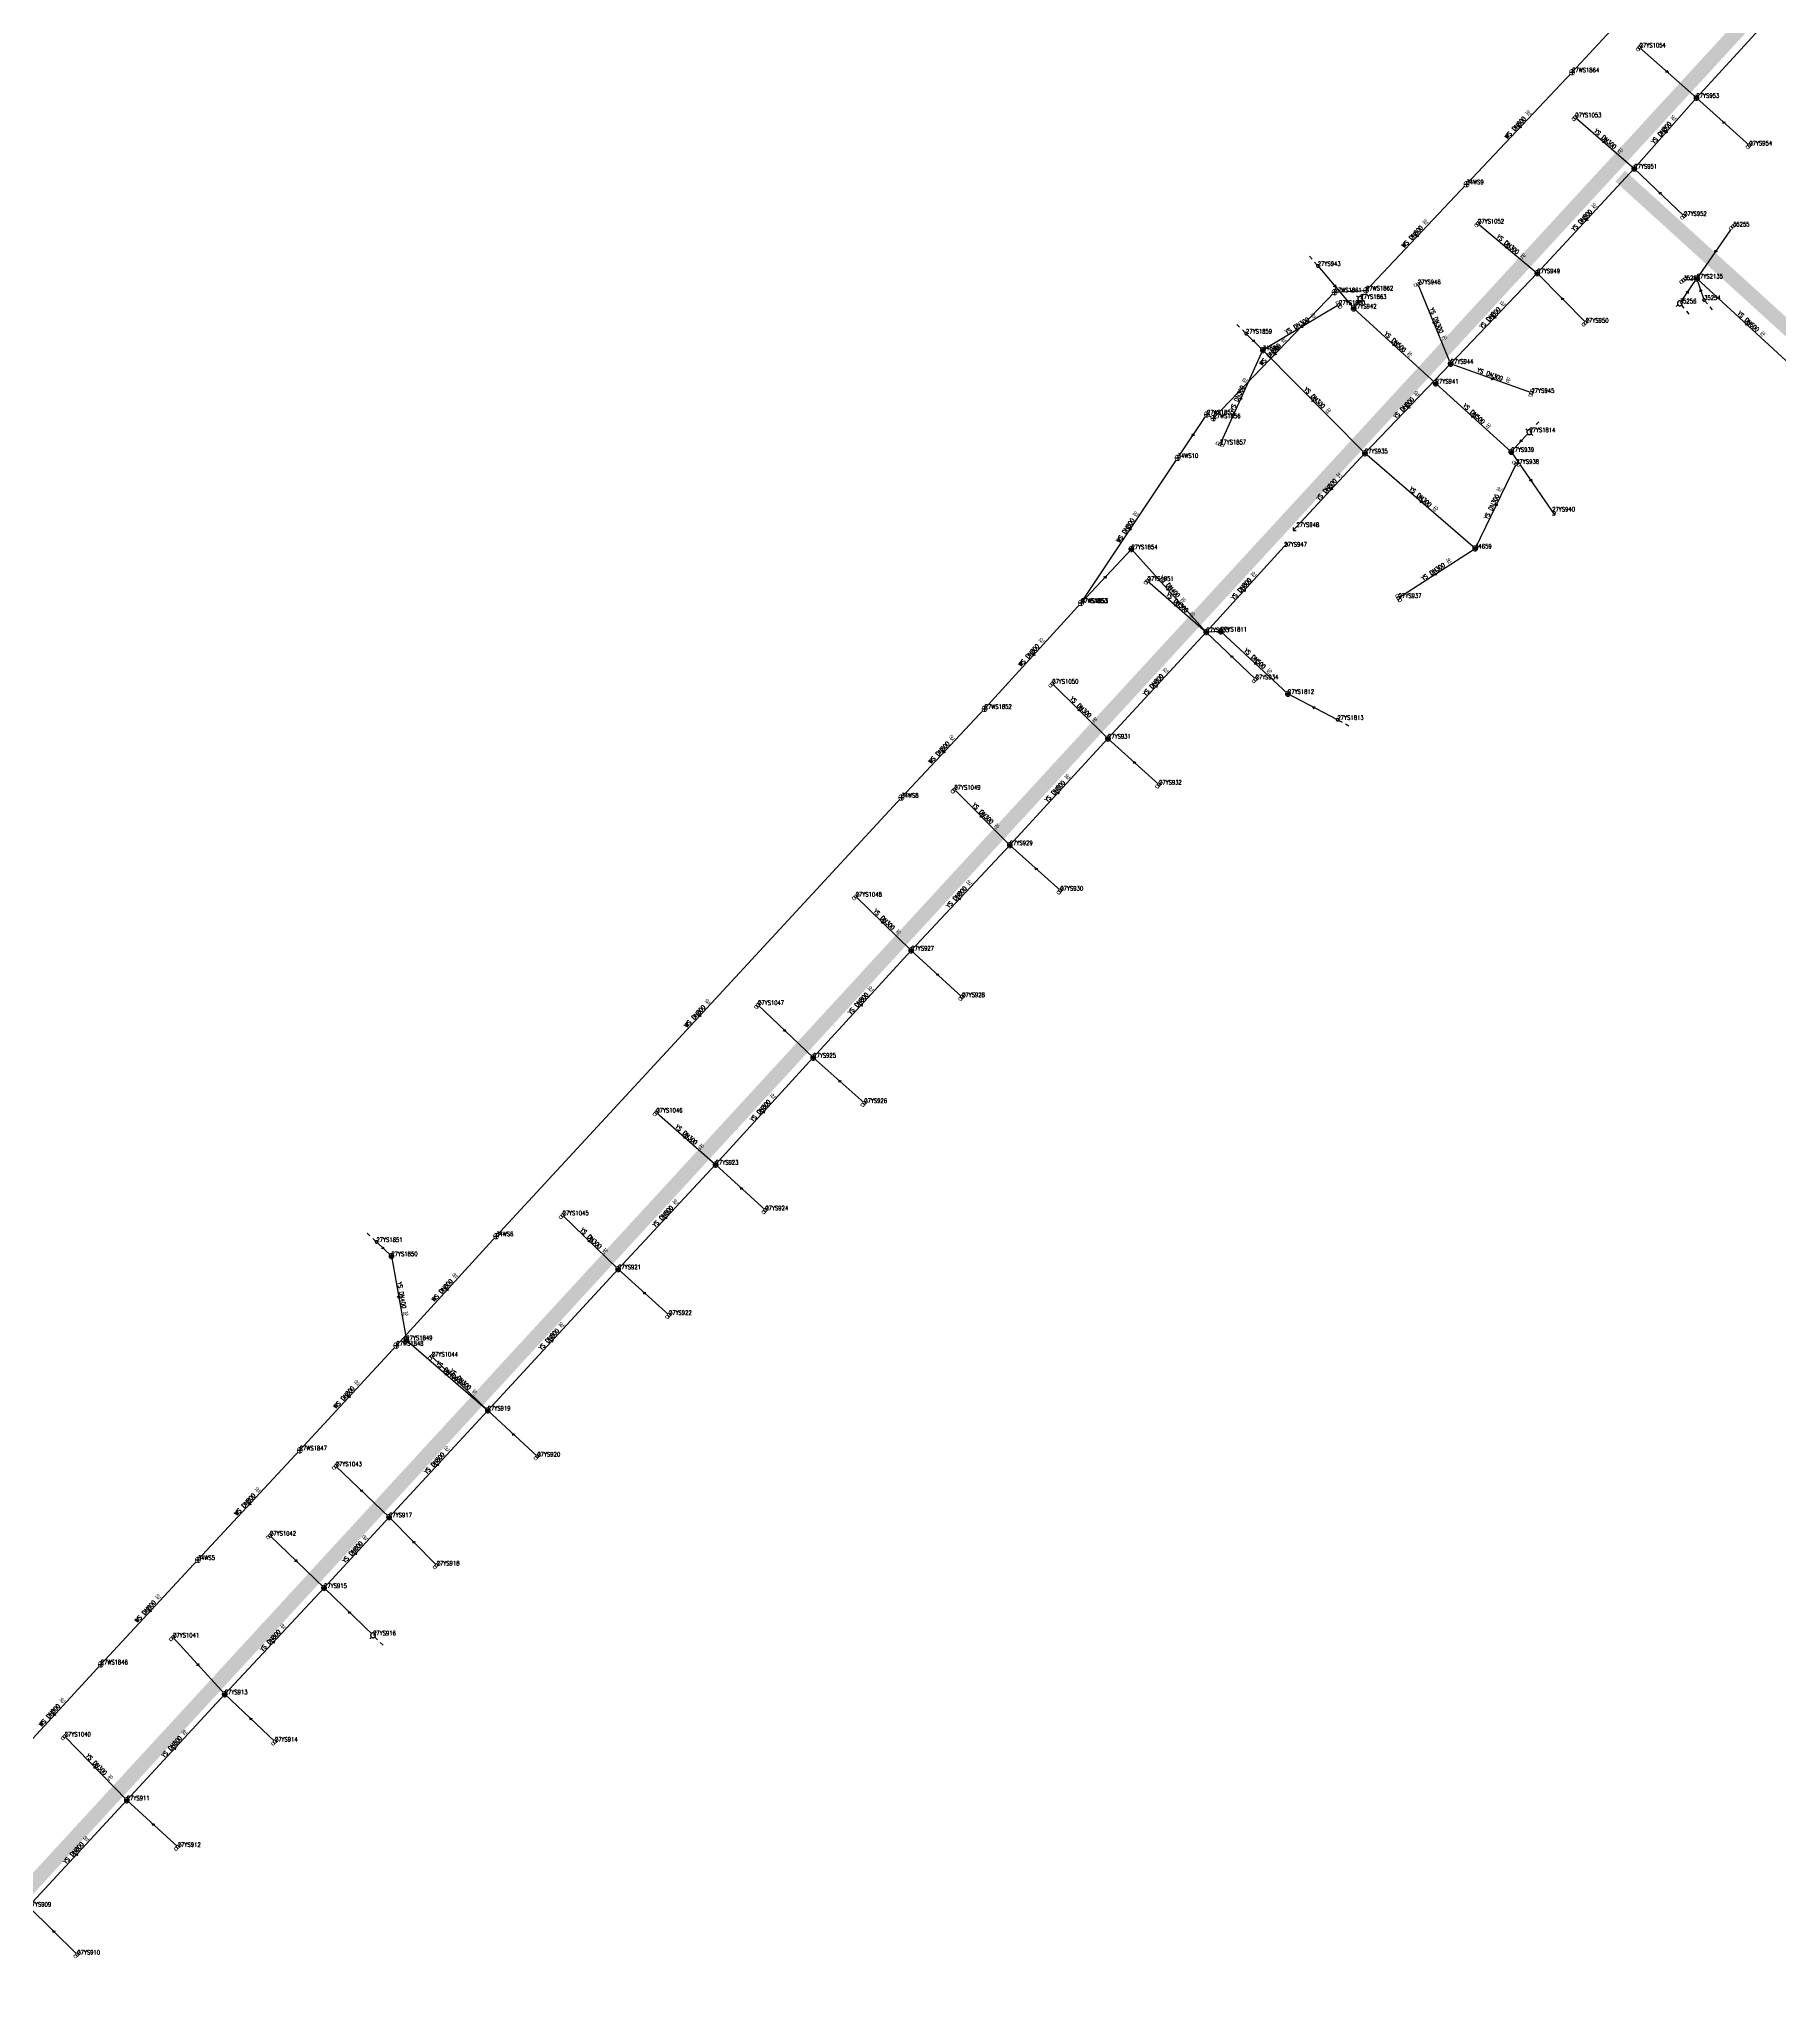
# Model space of a CAD drawing. Extents: x 78813 to 99477, y 2421021 to 2448125.
# Drawn here: x 84456.4 to 84817.1, y 2432407.9 to 2432812.6 of the extents above; entities that cross this region are included whole.
import ezdxf
from ezdxf.enums import TextEntityAlignment as Align

# ---------------------------------------------------------------- set-up
doc = ezdxf.new("R2010")
doc.units = 0
doc.set_wipeout_variables(frame=1)
doc.layers.get('0').update_dxf_attribs({"linetype": 'CONTINUOUS'})
for name, color, linetype in [('DX_WS', 16, 'CONTINUOUS'), ('DX_YS', 42, 'CONTINUOUS'), ('道路', 5, 'CONTINUOUS')]:
    doc.layers.add(name, color=color, linetype=linetype)
for name, color, linetype, true_color in [('WSLINE', 7, 'CONTINUOUS', 0x7f0000), ('YSANNEXE', 7, 'CONTINUOUS', 0xcc9900), ('YSLINE', 7, 'CONTINUOUS', 0xcc9900)]:
    doc.layers.add(name, color=color, linetype=linetype, true_color=true_color)
doc.styles.add('CcNameZT', font='txt.SHX', dxfattribs={"width": 0.8, "bigfont": 'HZTXT.SHX'})
doc.styles.get("Standard").update_dxf_attribs({"font": 'txt.shx', "bigfont": 'hztxt.shx'})

# ---------------------------------------------------------------- blocks, each defined once
blk = doc.blocks.new('PS污水井')
blk.add_lwpolyline([(1, 0), (1, 0.07), (0.99, 0.14), (0.98, 0.21), (0.96, 0.28), (0.94, 0.34), (0.91, 0.41), (0.88, 0.47), (0.85, 0.53), (0.81, 0.59), (0.77, 0.64), (0.72, 0.69), (0.67, 0.74), (0.62, 0.79), (0.56, 0.83), (0.5, 0.87), (0.44, 0.9), (0.37, 0.93), (0.31, 0.95), (0.24, 0.97), (0.17, 0.98), (0.1, 0.99), (0.03, 1), (-0.03, 1), (-0.1, 0.99), (-0.17, 0.98), (-0.24, 0.97), (-0.31, 0.95), (-0.37, 0.93), (-0.44, 0.9), (-0.5, 0.87), (-0.56, 0.83), (-0.62, 0.79), (-0.67, 0.74), (-0.72, 0.69), (-0.77, 0.64), (-0.81, 0.59), (-0.85, 0.53), (-0.88, 0.47), (-0.91, 0.41), (-0.94, 0.34), (-0.96, 0.28), (-0.98, 0.21), (-0.99, 0.14), (-1, 0.07), (-1, 0), (-1, -0.07), (-0.99, -0.14), (-0.98, -0.21), (-0.96, -0.28), (-0.94, -0.34), (-0.91, -0.41), (-0.88, -0.47), (-0.85, -0.53), (-0.81, -0.59), (-0.77, -0.64), (-0.72, -0.69), (-0.67, -0.74), (-0.62, -0.79), (-0.56, -0.83), (-0.5, -0.87), (-0.44, -0.9), (-0.37, -0.93), (-0.31, -0.95), (-0.24, -0.97), (-0.17, -0.98), (-0.1, -0.99), (-0.03, -1), (0.03, -1), (0.1, -0.99), (0.17, -0.98), (0.24, -0.97), (0.31, -0.95), (0.37, -0.93), (0.44, -0.9), (0.5, -0.87), (0.56, -0.83), (0.62, -0.79), (0.67, -0.74), (0.72, -0.69), (0.77, -0.64), (0.81, -0.59), (0.85, -0.53), (0.88, -0.47), (0.91, -0.41), (0.94, -0.34), (0.96, -0.28), (0.98, -0.21), (0.99, -0.14), (1, 0)], close=True)
blk.add_wipeout([(1, 0), (1, 0.07), (0.99, 0.14), (0.98, 0.21), (0.96, 0.28), (0.94, 0.34), (0.91, 0.41), (0.88, 0.47), (0.85, 0.53), (0.81, 0.59), (0.77, 0.64), (0.72, 0.69), (0.67, 0.74), (0.62, 0.79), (0.56, 0.83), (0.5, 0.87), (0.44, 0.9), (0.37, 0.93), (0.31, 0.95), (0.24, 0.97), (0.17, 0.98), (0.1, 0.99), (0.03, 1), (-0.03, 1), (-0.1, 0.99), (-0.17, 0.98), (-0.24, 0.97), (-0.31, 0.95), (-0.37, 0.93), (-0.44, 0.9), (-0.5, 0.87), (-0.56, 0.83), (-0.62, 0.79), (-0.67, 0.74), (-0.72, 0.69), (-0.77, 0.64), (-0.81, 0.59), (-0.85, 0.53), (-0.88, 0.47), (-0.91, 0.41), (-0.94, 0.34), (-0.96, 0.28), (-0.98, 0.21), (-0.99, 0.14), (-1, 0.07), (-1, 0), (-1, -0.07), (-0.99, -0.14), (-0.98, -0.21), (-0.96, -0.28), (-0.94, -0.34), (-0.91, -0.41), (-0.88, -0.47), (-0.85, -0.53), (-0.81, -0.59), (-0.77, -0.64), (-0.72, -0.69), (-0.67, -0.74), (-0.62, -0.79), (-0.56, -0.83), (-0.5, -0.87), (-0.44, -0.9), (-0.37, -0.93), (-0.31, -0.95), (-0.24, -0.97), (-0.17, -0.98), (-0.1, -0.99), (-0.03, -1), (0.03, -1), (0.1, -0.99), (0.17, -0.98), (0.24, -0.97), (0.31, -0.95), (0.37, -0.93), (0.44, -0.9), (0.5, -0.87), (0.56, -0.83), (0.62, -0.79), (0.67, -0.74), (0.72, -0.69), (0.77, -0.64), (0.81, -0.59), (0.85, -0.53), (0.88, -0.47), (0.91, -0.41), (0.94, -0.34), (0.96, -0.28), (0.98, -0.21), (0.99, -0.14)])
for p, q in [((-1, 0), (0, 0)), ((0, 1), (0, 0)), ((0, 0), (0, -1)), ((0, 0), (1, 0))]:
    blk.add_line(p, q)
blk = doc.blocks.new('LX')
for p, q in [((-0.866, 0.5), (0, 0)), ((0, 0), (-0.866, -0.5))]:
    blk.add_line(p, q)
blk = doc.blocks.new('PS雨水井')
blk.add_lwpolyline([(1, 0), (1, 0.07), (0.99, 0.14), (0.98, 0.21), (0.96, 0.28), (0.94, 0.34), (0.91, 0.41), (0.88, 0.47), (0.85, 0.53), (0.81, 0.59), (0.77, 0.64), (0.72, 0.69), (0.67, 0.74), (0.62, 0.79), (0.56, 0.83), (0.5, 0.87), (0.44, 0.9), (0.37, 0.93), (0.31, 0.95), (0.24, 0.97), (0.17, 0.98), (0.1, 0.99), (0.03, 1), (-0.03, 1), (-0.1, 0.99), (-0.17, 0.98), (-0.24, 0.97), (-0.31, 0.95), (-0.37, 0.93), (-0.44, 0.9), (-0.5, 0.87), (-0.56, 0.83), (-0.62, 0.79), (-0.67, 0.74), (-0.72, 0.69), (-0.77, 0.64), (-0.81, 0.59), (-0.85, 0.53), (-0.88, 0.47), (-0.91, 0.41), (-0.94, 0.34), (-0.96, 0.28), (-0.98, 0.21), (-0.99, 0.14), (-1, 0.07), (-1, 0), (-1, -0.07), (-0.99, -0.14), (-0.98, -0.21), (-0.96, -0.28), (-0.94, -0.34), (-0.91, -0.41), (-0.88, -0.47), (-0.85, -0.53), (-0.81, -0.59), (-0.77, -0.64), (-0.72, -0.69), (-0.67, -0.74), (-0.62, -0.79), (-0.56, -0.83), (-0.5, -0.87), (-0.44, -0.9), (-0.37, -0.93), (-0.31, -0.95), (-0.24, -0.97), (-0.17, -0.98), (-0.1, -0.99), (-0.03, -1), (0.03, -1), (0.1, -0.99), (0.17, -0.98), (0.24, -0.97), (0.31, -0.95), (0.37, -0.93), (0.44, -0.9), (0.5, -0.87), (0.56, -0.83), (0.62, -0.79), (0.67, -0.74), (0.72, -0.69), (0.77, -0.64), (0.81, -0.59), (0.85, -0.53), (0.88, -0.47), (0.91, -0.41), (0.94, -0.34), (0.96, -0.28), (0.98, -0.21), (0.99, -0.14), (1, 0)], close=True)
blk.add_wipeout([(1, 0), (1, 0.07), (0.99, 0.14), (0.98, 0.21), (0.96, 0.28), (0.94, 0.34), (0.91, 0.41), (0.88, 0.47), (0.85, 0.53), (0.81, 0.59), (0.77, 0.64), (0.72, 0.69), (0.67, 0.74), (0.62, 0.79), (0.56, 0.83), (0.5, 0.87), (0.44, 0.9), (0.37, 0.93), (0.31, 0.95), (0.24, 0.97), (0.17, 0.98), (0.1, 0.99), (0.03, 1), (-0.03, 1), (-0.1, 0.99), (-0.17, 0.98), (-0.24, 0.97), (-0.31, 0.95), (-0.37, 0.93), (-0.44, 0.9), (-0.5, 0.87), (-0.56, 0.83), (-0.62, 0.79), (-0.67, 0.74), (-0.72, 0.69), (-0.77, 0.64), (-0.81, 0.59), (-0.85, 0.53), (-0.88, 0.47), (-0.91, 0.41), (-0.94, 0.34), (-0.96, 0.28), (-0.98, 0.21), (-0.99, 0.14), (-1, 0.07), (-1, 0), (-1, -0.07), (-0.99, -0.14), (-0.98, -0.21), (-0.96, -0.28), (-0.94, -0.34), (-0.91, -0.41), (-0.88, -0.47), (-0.85, -0.53), (-0.81, -0.59), (-0.77, -0.64), (-0.72, -0.69), (-0.67, -0.74), (-0.62, -0.79), (-0.56, -0.83), (-0.5, -0.87), (-0.44, -0.9), (-0.37, -0.93), (-0.31, -0.95), (-0.24, -0.97), (-0.17, -0.98), (-0.1, -0.99), (-0.03, -1), (0.03, -1), (0.1, -0.99), (0.17, -0.98), (0.24, -0.97), (0.31, -0.95), (0.37, -0.93), (0.44, -0.9), (0.5, -0.87), (0.56, -0.83), (0.62, -0.79), (0.67, -0.74), (0.72, -0.69), (0.77, -0.64), (0.81, -0.59), (0.85, -0.53), (0.88, -0.47), (0.91, -0.41), (0.94, -0.34), (0.96, -0.28), (0.98, -0.21), (0.99, -0.14)])
for p, q in [((-1, 0), (0, 0)), ((-0.88, 0.48), (0, 0.47)), ((0, 1), (0, 0)), ((0, 0.47), (0.88, 0.47)), ((0, 0), (0, -1)), ((0, 0), (1, 0)), ((-0.88, -0.48), (0, -0.48)), ((0, -0.48), (0.88, -0.48))]:
    blk.add_line(p, q)
blk = doc.blocks.new('PS出水口')
for points in [[(0, 0), (1.97, 0)], [(1.15, -0.88), (1.97, 0), (1.11, 0.93)]]:
    blk.add_lwpolyline(points)
blk = doc.blocks.new('PS雨篦')
blk.add_lwpolyline([(-1.5, 0.5), (0, 0.5), (1.5, 0.5), (1.5, -0.5), (0, -0.5), (-1.5, -0.5)], close=True)
blk.add_wipeout([(-1.5, 0.5), (0, 0.5), (1.5, 0.5), (1.5, -0.5), (0, -0.5), (-1.5, -0.5)])
for p, q in [((-0.51, -0.5), (-0.51, 0.5)), ((0.49, -0.5), (0.49, 0.5))]:
    blk.add_line(p, q)
blk = doc.blocks.new('PS非普查')
blk.add_lwpolyline([(3.7, 0), (5.3, 0)])
blk.add_wipeout([(0.5, 0), (0.5, 0.03), (0.5, 0.07), (0.49, 0.1), (0.48, 0.14), (0.47, 0.17), (0.46, 0.2), (0.44, 0.23), (0.42, 0.26), (0.4, 0.29), (0.38, 0.32), (0.36, 0.35), (0.33, 0.37), (0.31, 0.39), (0.28, 0.41), (0.25, 0.43), (0.22, 0.45), (0.19, 0.46), (0.15, 0.48), (0.12, 0.49), (0.09, 0.49), (0.05, 0.5), (0.02, 0.5), (-0.02, 0.5), (-0.05, 0.5), (-0.09, 0.49), (-0.12, 0.49), (-0.15, 0.48), (-0.19, 0.46), (-0.22, 0.45), (-0.25, 0.43), (-0.28, 0.41), (-0.31, 0.39), (-0.33, 0.37), (-0.36, 0.35), (-0.38, 0.32), (-0.4, 0.29), (-0.42, 0.26), (-0.44, 0.23), (-0.46, 0.2), (-0.47, 0.17), (-0.48, 0.14), (-0.49, 0.1), (-0.5, 0.07), (-0.5, 0.03), (-0.5, 0), (-0.5, -0.03), (-0.5, -0.07), (-0.49, -0.1), (-0.48, -0.14), (-0.47, -0.17), (-0.46, -0.2), (-0.44, -0.23), (-0.42, -0.26), (-0.4, -0.29), (-0.38, -0.32), (-0.36, -0.35), (-0.33, -0.37), (-0.31, -0.39), (-0.28, -0.41), (-0.25, -0.43), (-0.22, -0.45), (-0.19, -0.46), (-0.15, -0.48), (-0.12, -0.49), (-0.09, -0.49), (-0.05, -0.5), (-0.02, -0.5), (0.02, -0.5), (0.05, -0.5), (0.09, -0.49), (0.12, -0.49), (0.15, -0.48), (0.19, -0.46), (0.22, -0.45), (0.25, -0.43), (0.28, -0.41), (0.31, -0.39), (0.33, -0.37), (0.36, -0.35), (0.38, -0.32), (0.4, -0.29), (0.42, -0.26), (0.44, -0.23), (0.46, -0.2), (0.47, -0.17), (0.48, -0.14), (0.49, -0.1), (0.5, -0.07)])
blk.add_line((0.5, 0), (2.1, 0))
blk.add_lwpolyline([(0.5, 0), (0.5, 0.03), (0.5, 0.07), (0.49, 0.1), (0.48, 0.14), (0.47, 0.17), (0.46, 0.2), (0.44, 0.23), (0.42, 0.26), (0.4, 0.29), (0.38, 0.32), (0.36, 0.35), (0.33, 0.37), (0.31, 0.39), (0.28, 0.41), (0.25, 0.43), (0.22, 0.45), (0.19, 0.46), (0.15, 0.48), (0.12, 0.49), (0.09, 0.49), (0.05, 0.5), (0.02, 0.5), (-0.02, 0.5), (-0.05, 0.5), (-0.09, 0.49), (-0.12, 0.49), (-0.15, 0.48), (-0.19, 0.46), (-0.22, 0.45), (-0.25, 0.43), (-0.28, 0.41), (-0.31, 0.39), (-0.33, 0.37), (-0.36, 0.35), (-0.38, 0.32), (-0.4, 0.29), (-0.42, 0.26), (-0.44, 0.23), (-0.46, 0.2), (-0.47, 0.17), (-0.48, 0.14), (-0.49, 0.1), (-0.5, 0.07), (-0.5, 0.03), (-0.5, 0), (-0.5, -0.03), (-0.5, -0.07), (-0.49, -0.1), (-0.48, -0.14), (-0.47, -0.17), (-0.46, -0.2), (-0.44, -0.23), (-0.42, -0.26), (-0.4, -0.29), (-0.38, -0.32), (-0.36, -0.35), (-0.33, -0.37), (-0.31, -0.39), (-0.28, -0.41), (-0.25, -0.43), (-0.22, -0.45), (-0.19, -0.46), (-0.15, -0.48), (-0.12, -0.49), (-0.09, -0.49), (-0.05, -0.5), (-0.02, -0.5), (0.02, -0.5), (0.05, -0.5), (0.09, -0.49), (0.12, -0.49), (0.15, -0.48), (0.19, -0.46), (0.22, -0.45), (0.25, -0.43), (0.28, -0.41), (0.31, -0.39), (0.33, -0.37), (0.36, -0.35), (0.38, -0.32), (0.4, -0.29), (0.42, -0.26), (0.44, -0.23), (0.46, -0.2), (0.47, -0.17), (0.48, -0.14), (0.49, -0.1), (0.5, -0.07), (0.5, 0)], close=True)
blk = doc.blocks.new('PS预留口')
blk.add_lwpolyline([(4.2, 0), (5.8, 0)])
blk.add_wipeout([(1, 0), (1, 0.07), (0.99, 0.14), (0.98, 0.21), (0.96, 0.28), (0.94, 0.34), (0.91, 0.41), (0.88, 0.47), (0.85, 0.53), (0.81, 0.59), (0.77, 0.64), (0.72, 0.69), (0.67, 0.74), (0.62, 0.79), (0.56, 0.83), (0.5, 0.87), (0.44, 0.9), (0.37, 0.93), (0.31, 0.95), (0.24, 0.97), (0.17, 0.98), (0.1, 0.99), (0.03, 1), (-0.03, 1), (-0.1, 0.99), (-0.17, 0.98), (-0.24, 0.97), (-0.31, 0.95), (-0.37, 0.93), (-0.44, 0.9), (-0.5, 0.87), (-0.56, 0.83), (-0.62, 0.79), (-0.67, 0.74), (-0.72, 0.69), (-0.77, 0.64), (-0.81, 0.59), (-0.85, 0.53), (-0.88, 0.47), (-0.91, 0.41), (-0.94, 0.34), (-0.96, 0.28), (-0.98, 0.21), (-0.99, 0.14), (-1, 0.07), (-1, 0), (-1, -0.07), (-0.99, -0.14), (-0.98, -0.21), (-0.96, -0.28), (-0.94, -0.34), (-0.91, -0.41), (-0.88, -0.47), (-0.85, -0.53), (-0.81, -0.59), (-0.77, -0.64), (-0.72, -0.69), (-0.67, -0.74), (-0.62, -0.79), (-0.56, -0.83), (-0.5, -0.87), (-0.44, -0.9), (-0.37, -0.93), (-0.31, -0.95), (-0.24, -0.97), (-0.17, -0.98), (-0.1, -0.99), (-0.03, -1), (0.03, -1), (0.1, -0.99), (0.17, -0.98), (0.24, -0.97), (0.31, -0.95), (0.37, -0.93), (0.44, -0.9), (0.5, -0.87), (0.56, -0.83), (0.62, -0.79), (0.67, -0.74), (0.72, -0.69), (0.77, -0.64), (0.81, -0.59), (0.85, -0.53), (0.88, -0.47), (0.91, -0.41), (0.94, -0.34), (0.96, -0.28), (0.98, -0.21), (0.99, -0.14)])
blk.add_line((1, 0), (2.6, 0))
blk.add_lwpolyline([(1, 0), (1, 0.07), (0.99, 0.14), (0.98, 0.21), (0.96, 0.28), (0.94, 0.34), (0.91, 0.41), (0.88, 0.47), (0.85, 0.53), (0.81, 0.59), (0.77, 0.64), (0.72, 0.69), (0.67, 0.74), (0.62, 0.79), (0.56, 0.83), (0.5, 0.87), (0.44, 0.9), (0.37, 0.93), (0.31, 0.95), (0.24, 0.97), (0.17, 0.98), (0.1, 0.99), (0.03, 1), (-0.03, 1), (-0.1, 0.99), (-0.17, 0.98), (-0.24, 0.97), (-0.31, 0.95), (-0.37, 0.93), (-0.44, 0.9), (-0.5, 0.87), (-0.56, 0.83), (-0.62, 0.79), (-0.67, 0.74), (-0.72, 0.69), (-0.77, 0.64), (-0.81, 0.59), (-0.85, 0.53), (-0.88, 0.47), (-0.91, 0.41), (-0.94, 0.34), (-0.96, 0.28), (-0.98, 0.21), (-0.99, 0.14), (-1, 0.07), (-1, 0), (-1, -0.07), (-0.99, -0.14), (-0.98, -0.21), (-0.96, -0.28), (-0.94, -0.34), (-0.91, -0.41), (-0.88, -0.47), (-0.85, -0.53), (-0.81, -0.59), (-0.77, -0.64), (-0.72, -0.69), (-0.67, -0.74), (-0.62, -0.79), (-0.56, -0.83), (-0.5, -0.87), (-0.44, -0.9), (-0.37, -0.93), (-0.31, -0.95), (-0.24, -0.97), (-0.17, -0.98), (-0.1, -0.99), (-0.03, -1), (0.03, -1), (0.1, -0.99), (0.17, -0.98), (0.24, -0.97), (0.31, -0.95), (0.37, -0.93), (0.44, -0.9), (0.5, -0.87), (0.56, -0.83), (0.62, -0.79), (0.67, -0.74), (0.72, -0.69), (0.77, -0.64), (0.81, -0.59), (0.85, -0.53), (0.88, -0.47), (0.91, -0.41), (0.94, -0.34), (0.96, -0.28), (0.98, -0.21), (0.99, -0.14), (1, 0)], close=True)
for points in [[(0, 1), (0, 2)], [(0, -2), (0, -1)]]:
    blk.add_lwpolyline(points)
blk = doc.blocks.new('测量点')
h = blk.add_hatch(color=256)
edge = h.paths.add_edge_path()
edge.add_arc((0, 0), 0.5, 0, 360)
blk.add_circle((0, 0), 0.5)

msp = doc.modelspace()

# ---------------------------------------------------------------- linework, layer by layer
at = {"layer": 'WSLINE'}
for p, q in [((84774.05, 2432805.76), (84794.12, 2432827.42)), ((84752.17, 2432782.56), (84774.05, 2432805.76)), ((84731.35, 2432760.58), (84752.17, 2432782.56)), ((84699.73, 2432734.1), (84724.84, 2432760.2)), ((84724.84, 2432760.2), (84731.35, 2432760.58)), ((84692.32, 2432725.88), (84698.37, 2432734.88)), ((84698.37, 2432734.88), (84699.73, 2432734.1)), ((84672.29, 2432695.82), (84692.32, 2432725.88)), ((84652.32, 2432673.9), (84672.29, 2432695.82)), ((84635.06, 2432655.51), (84652.32, 2432673.9)), ((84551.1, 2432564.66), (84635.06, 2432655.51)), ((84530.41, 2432541.98), (84551.1, 2432564.66)), ((84510.4, 2432520.29), (84530.41, 2432541.98)), ((84489.28, 2432497.58), (84510.4, 2432520.29)), ((84469.16, 2432475.95), (84489.28, 2432497.58)), ((84449.61, 2432454.66), (84469.16, 2432475.95))]:
    msp.add_line(p, q, dxfattribs=at)
at = {"layer": 'YSLINE'}
for p, q in [((84826.82, 2432829.92), (84799.82, 2432800.48)), ((84788.05, 2432810.9), (84799.82, 2432800.48)), ((84799.82, 2432800.48), (84786.94, 2432785.81)), ((84810.79, 2432790.61), (84799.82, 2432800.48)), ((84774.72, 2432796.44), (84786.94, 2432785.81)), ((84786.94, 2432785.81), (84766.84, 2432764.14)), ((84797.22, 2432776.01), (84786.94, 2432785.81)), ((84754.54, 2432774.44), (84766.84, 2432764.14)), ((84807.38, 2432773.83), (84799.88, 2432763.04)), ((84766.84, 2432764.14), (84748.88, 2432745.39)), ((84776.87, 2432753.89), (84766.84, 2432764.14)), ((84742.1, 2432761.87), (84748.88, 2432745.39)), ((84796.37, 2432757.89), (84799.88, 2432763.04)), ((84797.14, 2432762.7), (84799.88, 2432763.04)), ((84821.05, 2432743.57), (84799.88, 2432763.04)), ((84801.4, 2432758.6), (84799.88, 2432763.04)), ((84725.74, 2432757.59), (84709.96, 2432748.2)), ((84728.79, 2432756.84), (84745.78, 2432741.29)), ((84706.47, 2432751.63), (84709.96, 2432748.2)), ((84709.96, 2432748.2), (84731.11, 2432726.82)), ((84748.88, 2432745.39), (84731.11, 2432726.82)), ((84765.64, 2432739.35), (84748.88, 2432745.39)), ((84745.78, 2432741.29), (84761.44, 2432727.12)), ((84765.18, 2432731.21), (84761.44, 2432727.12)), ((84716.93, 2432711.56), (84731.11, 2432726.82)), ((84753.97, 2432707.12), (84731.11, 2432726.82)), ((84761.44, 2432727.12), (84769.93, 2432714.79)), ((84762.46, 2432724.65), (84753.97, 2432707.12)), ((84698.25, 2432689.78), (84682.72, 2432706.97)), ((84714.4, 2432707.5), (84698.25, 2432689.78)), ((84738.11, 2432696.85), (84753.97, 2432707.12)), ((84686.08, 2432700.41), (84698.25, 2432689.78)), ((84698.25, 2432689.78), (84677.87, 2432667.72)), ((84701.26, 2432689.93), (84698.25, 2432689.78)), ((84708.46, 2432680.01), (84698.25, 2432689.78)), ((84715.16, 2432677), (84701.26, 2432689.93)), ((84666.32, 2432679.11), (84677.87, 2432667.72)), ((84725.44, 2432671.62), (84715.16, 2432677)), ((84677.87, 2432667.72), (84657.54, 2432645.66)), ((84688.44, 2432658.21), (84677.87, 2432667.72)), ((84646.06, 2432657.15), (84657.54, 2432645.66)), ((84657.54, 2432645.66), (84637.1, 2432623.85)), ((84668.01, 2432636.24), (84657.54, 2432645.66)), ((84625.6, 2432635), (84637.1, 2432623.85)), ((84637.1, 2432623.85), (84616.8, 2432601.63)), ((84647.63, 2432614.19), (84637.1, 2432623.85)), ((84605.35, 2432612.54), (84616.8, 2432601.63)), ((84616.8, 2432601.63), (84596.57, 2432579.46)), ((84627.37, 2432592.25), (84616.8, 2432601.63)), ((84584.29, 2432590.27), (84596.57, 2432579.46)), ((84596.57, 2432579.46), (84576.36, 2432557.79)), ((84606.88, 2432570.01), (84596.57, 2432579.46)), ((84564.85, 2432568.98), (84576.36, 2432557.79)), ((84526.29, 2432563.46), (84529.39, 2432560.52)), ((84576.36, 2432557.79), (84549.35, 2432528.55)), ((84586.89, 2432548.34), (84576.36, 2432557.79)), ((84537.75, 2432539.73), (84549.35, 2432528.55)), ((84549.35, 2432528.55), (84528.9, 2432506.43)), ((84559.63, 2432519), (84549.35, 2432528.55)), ((84517.84, 2432517), (84528.9, 2432506.43)), ((84528.9, 2432506.43), (84515.42, 2432491.77)), ((84538.77, 2432496.44), (84528.9, 2432506.43)), ((84504.22, 2432502.63), (84515.42, 2432491.77)), ((84515.42, 2432491.77), (84494.84, 2432469.74)), ((84525.58, 2432481.96), (84515.42, 2432491.77)), ((84484.14, 2432481.54), (84494.84, 2432469.74)), ((84494.84, 2432469.74), (84474.55, 2432447.78)), ((84505.24, 2432459.94), (84494.84, 2432469.74)), ((84461.68, 2432461.02), (84474.55, 2432447.78)), ((84474.55, 2432447.78), (84454.15, 2432425.77)), ((84485.13, 2432438.14), (84474.55, 2432447.78)), ((84464.29, 2432415.83), (84454.15, 2432425.77))]:
    msp.add_line(p, q, dxfattribs=at)

# ---------------------------------------------------------------- block references
at = {"layer": 'DX_WS', "yscale": 0.5, "zscale": 0.5}
for p, xscale, rotation in [((84763.11, 2432794.16), 0.4999999999886102, 226.4095783339327), ((84741.76, 2432771.57), 0.4999999999886102, 226.4095783339327), ((84728.1, 2432760.39), 0.4999999999873501, 183.4377436868502), ((84712.29, 2432747.15), 0.4999999998599974, 225.8366205250874), ((84695.35, 2432730.38), 0.4999999998564615, 236.1498608416912), ((84682.31, 2432710.85), 0.4999999998564615, 236.1498608416912), ((84662.3, 2432684.86), 0.5000000001507553, 227.5554939405783), ((84643.69, 2432664.71), 0.5000000001502876, 226.9825361458378), ((84593.08, 2432610.08), 0.5000000001502876, 226.9825361458378), ((84540.76, 2432553.32), 0.5000000001507553, 227.5554939405783), ((84520.4, 2432531.14), 0.5000000001507553, 227.5554939405783), ((84499.84, 2432508.94), 0.5000000001502876, 226.9825361458378), ((84479.22, 2432486.77), 0.5000000001502876, 226.9825361458378), ((84459.39, 2432465.3), 0.5000000001507553, 227.5554939405783)]:
    msp.add_blockref('LX', p, dxfattribs=dict(at, xscale=xscale, rotation=rotation))
at = {"layer": 'DX_YS', "xscale": 0.5, "yscale": 0.5, "zscale": 0.5}
for p in [(84807.38, 2432773.83, 4.41), (84796.37, 2432757.89, 4.23), (84801.4, 2432758.6, 3.63), (84709.96, 2432748.2, 2.22), (84753.97, 2432707.12, 1.61)]:
    msp.add_blockref('测量点', p, dxfattribs=at)
at = {"layer": 'DX_YS', "yscale": 0.5, "zscale": 0.5}
for p, xscale, rotation in [((84769.93, 2432714.79, 2.58), 0.4999999998842479, 304.5520880764989), ((84716.93, 2432711.56, 1.8), 0.5000000000652687, 227.077758907052), ((84714.4, 2432707.5, 1.47), 0.4999999999279274, 47.64576582932066)]:
    msp.add_blockref('PS出水口', p, dxfattribs=dict(at, xscale=xscale, rotation=rotation))
at = {"layer": 'YSANNEXE'}
for p, xscale, yscale, zscale, rotation in [((84793.93, 2432805.69), 0.4999999998866608, 0.5, 0.5, 318.5645341074481), ((84805.3, 2432795.54), 0.4999999998782457, 0.5, 0.5, 138.082828643291), ((84780.83, 2432791.12), 0.5000000001204519, 0.5, 0.5, 319.1374918729616), ((84793.38, 2432793.14), 0.50000000014632, 0.5, 0.5, 228.6101602728715), ((84792.08, 2432780.91), 0.500000000144994, 0.5, 0.5, 136.3639552231507), ((84776.89, 2432774.97), 0.5000000000041096, 0.5, 0.5, 226.8912868717683), ((84760.69, 2432769.29), 0.5000000000007491, 0.5000000000007491, 0.5000000000007491, 320.2834074789125), ((84803.63, 2432768.44), 0.4999999998141109, 0.5, 0.5, 235.4856537845404), ((84771.85, 2432759.01), 0.5000000001510304, 0.5, 0.5, 134.6450818393257), ((84757.86, 2432754.77), 0.4999999998439218, 0.5, 0.5, 226.318329060497), ((84717.85, 2432752.89), 0.4999999999064488, 0.5, 0.5, 210.8484685914648), ((84745.49, 2432753.63), 0.5000000001367682, 0.5, 0.5, 292.2084755111404), ((84810.46, 2432753.3), 0.5000000000075154, 0.5, 0.5, 317.5098677588699), ((84737.29, 2432749.07), 0.4999999999256761, 0.5, 0.5, 317.4186185119841), ((84757.26, 2432742.37), 0.4999999999447087, 0.5, 0.5, 160.4281826551502), ((84705.52, 2432738.44), 0.499999999802882, 0.5, 0.5, 65.3171886343931), ((84720.53, 2432737.51), 0.5000000000218291, 0.5, 0.5, 314.5538295241302), ((84740, 2432736.1), 0.4999999998439218, 0.5, 0.5, 226.318329060497), ((84753.61, 2432734.21), 0.4999999999871826, 0.5, 0.5, 317.9915762995381), ((84724.02, 2432719.19), 0.5000000001502876, 0.5, 0.5, 226.9825361458378), ((84765.68, 2432720.96), 0.5000000000784204, 0.5, 0.5, 304.8135470032408), ((84742.54, 2432716.97), 0.5000000000826827, 0.5, 0.5, 139.2287442066078), ((84758.22, 2432715.88), 0.4999999999540764, 0.5, 0.5, 244.0800207230291), ((84677.51, 2432701.39), 0.5000000001111592, 0.5, 0.5, 46.8912838134199), ((84690.49, 2432698.37), 0.5000000000096713, 0.5, 0.5, 312.3532476039834), ((84706.33, 2432698.64), 0.5000000000425495, 0.5, 0.5, 47.4642416014995), ((84746.04, 2432701.98), 0.4999999999213408, 0.5, 0.5, 32.65859430944379), ((84692.17, 2432695.1), 0.5000000001204519, 0.5, 0.5, 319.1374918729616), ((84703.35, 2432684.9), 0.500000000144994, 0.5, 0.5, 136.3639552231507), ((84708.21, 2432683.46), 0.5000000000109518, 0.5, 0.5, 136.9369130337061), ((84688.06, 2432678.75), 0.5000000000425495, 0.5, 0.5, 47.4642416014995), ((84720.3, 2432674.31), 0.5000000000707191, 0.5, 0.5, 152.4067734889953), ((84672.1, 2432673.42), 0.4999999999730048, 0.5, 0.5, 315.1267873251608), ((84683.15, 2432662.97), 0.4999999998782457, 0.5, 0.5, 138.082828643291), ((84667.7, 2432656.69), 0.5000000000425495, 0.5, 0.5, 47.4642416014995), ((84651.8, 2432651.4), 0.4999999999730048, 0.5, 0.5, 315.1267873251608), ((84662.77, 2432640.95), 0.4999999998782457, 0.5, 0.5, 138.082828643291), ((84647.32, 2432634.76), 0.5000000001111592, 0.5, 0.5, 46.8912838134199), ((84631.35, 2432629.43), 0.4999999999800757, 0.5, 0.5, 315.6997451186957), ((84642.37, 2432619.02), 0.500000000145689, 0.5, 0.5, 137.509870812667), ((84626.95, 2432612.74), 0.5000000000425495, 0.5, 0.5, 47.4642416014995), ((84611.08, 2432607.08), 0.5000000001472552, 0.5, 0.5, 316.2727028938216), ((84622.09, 2432596.94), 0.5000000000124648, 0.5, 0.5, 138.6557864201895), ((84606.69, 2432590.54), 0.5000000000425495, 0.5, 0.5, 47.4642416014995), ((84590.43, 2432584.87), 0.4999999998866608, 0.5, 0.5, 318.5645341074481), ((84601.72, 2432574.73), 0.500000000145689, 0.5, 0.5, 137.509870812667), ((84586.46, 2432568.63), 0.5000000001111592, 0.5, 0.5, 46.8912838134199), ((84570.6, 2432563.39), 0.4999999999800757, 0.5, 0.5, 315.6997451186957), ((84581.62, 2432553.07), 0.4999999998782457, 0.5, 0.5, 138.082828643291), ((84530.94, 2432551.83), 0.5000000001688113, 0.5, 0.5, 280.1763618147628), ((84562.85, 2432543.17), 0.5000000000425495, 0.5, 0.5, 47.4642416014995), ((84540.92, 2432535.84), 0.5000000001204519, 0.5, 0.5, 319.1374918729616), ((84543.55, 2432534.14), 0.5000000001472552, 0.5, 0.5, 316.2727028938216), ((84554.49, 2432523.77), 0.5000000000109518, 0.5, 0.5, 136.9369130337061), ((84539.12, 2432517.49), 0.5000000000425495, 0.5, 0.5, 47.4642416014995), ((84523.37, 2432511.72), 0.5000000001472552, 0.5, 0.5, 316.2727028938216), ((84533.83, 2432501.44), 0.5000000001510304, 0.5, 0.5, 134.6450818393257), ((84509.82, 2432497.2), 0.4999999999800757, 0.5, 0.5, 315.6997451186957), ((84522.16, 2432499.1), 0.5000000000425495, 0.5, 0.5, 47.4642416014995), ((84520.5, 2432486.87), 0.5000000001550294, 0.5, 0.5, 135.7909974270936), ((84505.13, 2432480.76), 0.5000000001111592, 0.5, 0.5, 46.8912838134199), ((84489.49, 2432475.64), 0.4999999999082261, 0.5, 0.5, 312.2619983557805), ((84500.04, 2432464.84), 0.5000000000109518, 0.5, 0.5, 136.9369130337061), ((84484.69, 2432458.76), 0.5000000000425495, 0.5, 0.5, 47.4642416014995), ((84468.11, 2432454.4), 0.4999999998410176, 0.5, 0.5, 313.9808717491615), ((84479.84, 2432442.96), 0.500000000145689, 0.5, 0.5, 137.509870812667), ((84464.35, 2432436.77), 0.5000000001111592, 0.5, 0.5, 46.8912838134199), ((84459.22, 2432420.8), 0.5000000001550294, 0.5, 0.5, 135.7909974270936)]:
    msp.add_blockref('LX', p, dxfattribs=dict(at, xscale=xscale, yscale=yscale, zscale=zscale, rotation=rotation))

# ---------------------------------------------------------------- texts
at = {"layer": 'DX_WS', "style": 'CcNameZT', "width": 0.8}
for rotation, p in [(46.6669, (84762.93, 2432794.33, 3.32)), (46.5557, (84741.58, 2432771.75, 2.8)), (46.1075, (84712.11, 2432747.33, 3.17)), (56.3157, (84682.1, 2432710.99, 3.18)), (47.6561, (84662.12, 2432685.03, 2.96)), (46.833, (84643.51, 2432664.88, 2.98)), (47.2561, (84592.9, 2432610.25, 3.31)), (47.6204, (84540.57, 2432553.49, 2.92)), (47.3031, (84520.22, 2432531.31, 2.9)), (47.0764, (84499.66, 2432509.11, 2.8)), (47.0889, (84479.04, 2432486.94, 2.71)), (47.4384, (84459.2, 2432465.47, 2.52))]:
    msp.add_text(' WS DN800 砼', height=0.9, rotation=rotation, dxfattribs=at).set_placement(p, align=Align.CENTER)
at = {"layer": 'DX_YS', "style": 'CcNameZT', "width": 0.8}
for s, rotation, p in [(' YS DN800 砼', 48.7249, (84793.19, 2432793.31, 2)), (' YS DN300 砼', 318.9855, (84781, 2432791.31, 4.21)), (' YS DN800 砼', 47.1495, (84776.71, 2432775.14, 2.27)), (' YS DN300 砼', 320.0577, (84760.85, 2432769.48, 4.37)), (' YS DN300 砼', 30.7391, (84717.72, 2432753.11, 4.63)), (' YS DN300 砼', 292.3801, (84745.72, 2432753.72, 4.32)), (' YS DN800 砼', 46.2268, (84757.68, 2432754.94, 2.31)), (' YS DN600 砼', 317.388, (84810.63, 2432753.49, 2.78)), (' YS DN500 砼', 317.532, (84737.46, 2432749.25, 3.28)), (' YS DN300 砼', 340.1671, (84757.35, 2432742.61, 4.69)), (' YS DN300 砼', 65.5777, (84705.3, 2432738.54, 4.55)), (' YS DN300 砼', 314.6996, (84720.71, 2432737.68, 2.22)), (' YS DN800 砼', 46.2735, (84739.82, 2432736.28, 2.14)), (' YS DN500 砼', 317.8468, (84753.78, 2432734.39, 3.1)), (' YS DN800 砼', 47.0778, (84723.84, 2432719.36, 1.79)), (' YS DN300 砼', 319.2494, (84742.71, 2432717.16, 1.61)), (' YS DN300 砼', 64.1626, (84757.99, 2432715.99, 4.03)), (' YS DN300 砼', 32.9214, (84745.91, 2432702.19, 4.07)), (' YS DN400 砼', 312.0986, (84690.67, 2432698.54, 3.36)), (' YS DN800 砼', 47.6458, (84706.14, 2432698.81, 1.89)), (' YS DN300 砼', 318.8621, (84692.33, 2432695.28, 4.38)), (' YS DN800 砼', 47.2616, (84687.88, 2432678.92, 1.91)), (' YS DN300 砼', 315.3972, (84672.27, 2432673.6, 4.71)), (' YS DN800 砼', 47.334, (84667.52, 2432656.86, 1.97)), (' YS DN300 砼', 314.9651, (84651.98, 2432651.58, 4.71)), (' YS DN800 砼', 46.8657, (84647.14, 2432634.93, 2.11)), (' YS DN300 砼', 315.8877, (84631.53, 2432629.61, 4.59)), (' YS DN800 砼', 47.5972, (84626.77, 2432612.91, 1.95)), (' YS DN800 砼', 47.6102, (84606.5, 2432590.71, 2.04)), (' YS DN300 砼', 318.6514, (84590.59, 2432585.05, 4.52)), (' YS DN800 砼', 46.9845, (84586.28, 2432568.8, 2.12)), (' YS DN300 砼', 315.8305, (84570.78, 2432563.57, 4.23)), (' YS DN400 砼', 280.0777, (84531.18, 2432551.87, 4.37)), (' YS DN800 砼', 47.2803, (84562.67, 2432543.34, 2.06)), (' YS DN300 砼', 316.0509, (84543.72, 2432534.32, 4.15)), (' YS DN800 砼', 47.2344, (84538.94, 2432517.66, 2.06)), (' YS DN800 砼', 47.4102, (84521.98, 2432499.27, 2.1)), (' YS DN800 砼', 46.9487, (84504.95, 2432480.93, 2.15)), (' YS DN800 砼', 47.2686, (84484.51, 2432458.93, 2.14)), (' YS DN300 砼', 314.1905, (84468.29, 2432454.57, 6.36)), (' YS DN800 砼', 47.1634, (84464.16, 2432436.94, 2.24))]:
    msp.add_text(s, height=0.9, rotation=rotation, dxfattribs=at).set_placement(p, align=Align.CENTER)
at = {"layer": 'DX_YS', "width": 0.8}
for s, p in [('27YS940', (84769.93, 2432714.79, 2.58)), ('27YS948', (84716.93, 2432711.56, 1.8)), ('27YS947', (84714.4, 2432707.5, 1.47)), ('27YS909', (84454.15, 2432425.77, 2.24))]:
    msp.add_text(s, height=0.9, dxfattribs=at).set_placement(p)

# ---------------------------------------------------------------- next in the draw order: block references
at = {"layer": 'DX_WS', "xscale": 0.5, "yscale": 0.5, "zscale": 0.5}
for p in [(84774.05, 2432805.76, 3.32), (84752.17, 2432782.56, 2.8), (84724.84, 2432760.2, 3.17), (84731.35, 2432760.58, 3.16), (84698.37, 2432734.88, 3.13), (84692.32, 2432725.88, 3.18), (84672.29, 2432695.82, 2.96), (84652.32, 2432673.9, 2.98), (84635.06, 2432655.51, 3.31), (84551.1, 2432564.66, 2.92), (84530.41, 2432541.98, 2.9), (84510.4, 2432520.29, 2.8), (84489.28, 2432497.58, 2.71), (84469.16, 2432475.95, 2.52)]:
    msp.add_blockref('PS污水井', p, dxfattribs=at)
at = {"layer": 'DX_YS', "yscale": 0.5, "zscale": 0.5}
for name, p, xscale, rotation in [('PS雨篦', (84788.05, 2432810.9, 4.05), 0.5000000001274837, 228.4784402413623), ('PS雨篦', (84774.72, 2432796.44, 4.21), 0.5000000001143721, 228.9854581703827), ('PS雨篦', (84810.79, 2432790.61, 3.92), 0.5000000000563554, 48.04165667928033), ('PS雨篦', (84797.22, 2432776.01, 4.26), 0.4999999998530339, 46.36643965221658), ('PS雨篦', (84754.54, 2432774.44, 4.37), 0.5000000000179904, 230.0576937960914), ('PS雨篦', (84807.38, 2432773.83, 4.41), 0.499999999857888, 40.16648119226884), ('PS雨篦', (84742.1, 2432761.87, 4.32), 0.4999999999295402, 202.3801350332751), ('PS预留口', (84796.37, 2432757.89, 4.23), 0.5000000000431609, 310.1664812070808), ('PS非普查', (84801.4, 2432758.6, 3.63), 0.5000000000431609, 310.1664812070808), ('PS非普查', (84706.47, 2432751.63, 2.25), 0.4999999998359052, 135.3560755820224), ('PS雨篦', (84776.87, 2432753.89, 4.14), 0.5000000000296924, 44.37257524984464), ('PS雨篦', (84765.64, 2432739.35, 4.69), 0.5000000002000985, 70.16708652168694), ('PS预留口', (84765.18, 2432731.21, 3.1), 0.4999999998505605, 47.51366782252648), ('PS雨篦', (84686.08, 2432700.41, 4.38), 0.4999999999454112, 228.8621140394483), ('PS雨篦', (84738.11, 2432696.85, 4.07), 0.5000000001395322, 302.9214153006018), ('PS雨篦', (84666.32, 2432679.11, 4.71), 0.5000000001199256, 225.3971697851553), ('PS雨篦', (84708.46, 2432680.01, 4.46), 0.4999999999915816, 46.25340516598125), ('PS非普查', (84725.44, 2432671.62, 2.75), 0.5000000000232993, 332.3900695355392), ('PS雨篦', (84688.44, 2432658.21, 4.62), 0.499999999881463, 48.01608226378379), ('PS雨篦', (84646.06, 2432657.15, 4.71), 0.4999999999410746, 224.9650605026225), ('PS雨篦', (84625.6, 2432635, 4.59), 0.4999999998980674, 225.8877062262598), ('PS雨篦', (84668.01, 2432636.24, 4.88), 0.5000000001303058, 48.01006630277317), ('PS雨篦', (84647.63, 2432614.19, 4.61), 0.4999999999923271, 47.47576053860865), ('PS雨篦', (84605.35, 2432612.54, 4.46), 0.4999999998665316, 226.3725821380164), ('PS雨篦', (84584.29, 2432590.27, 4.52), 0.5000000000933172, 228.6513817704491), ('PS雨篦', (84627.37, 2432592.25, 4.55), 0.4999999998579298, 48.40552372601842), ('PS雨篦', (84564.85, 2432568.98, 4.23), 0.4999999999202309, 225.8304617877527), ('PS雨篦', (84606.88, 2432570.01, 4.5), 0.5000000000563404, 47.47822517493613), ('PS非普查', (84526.29, 2432563.46, 4.42), 0.4999999998577603, 136.5276519170944), ('PS雨篦', (84586.89, 2432548.34, 4.34), 0.5000000000629486, 48.09073558142716), ('PS雨篦', (84517.84, 2432517, 4.28), 0.5000000000527354, 226.282092331517), ('PS雨篦', (84559.63, 2432519, 4.17), 0.4999999999944815, 47.10528081813305), ('PS雨篦', (84504.22, 2432502.63, 4.27), 0.4999999999510441, 225.8856387240584), ('PS雨篦', (84538.77, 2432496.44, 4.18), 0.5000000001119073, 44.64814270872677), ('PS雨篦', (84484.14, 2432481.54, 4.21), 0.4999999998575413, 222.1957718104524), ('PS预留口', (84525.58, 2432481.96, 4.23), 0.4999999998618994, 315.9725776965789), ('PS雨篦', (84461.68, 2432461.02, 6.36), 0.5000000000221858, 224.1905373536105), ('PS雨篦', (84505.24, 2432459.94, 4.23), 0.5000000001038901, 46.70068147474783), ('PS雨篦', (84485.13, 2432438.14, 4.37), 0.5000000000721809, 47.67621952166832), ('PS雨篦', (84464.29, 2432415.83, 4.31), 0.4999999999480681, 45.55630761505818)]:
    msp.add_blockref(name, p, dxfattribs=dict(at, xscale=xscale, rotation=rotation))
at = {"layer": 'DX_YS', "xscale": 0.5, "yscale": 0.5, "zscale": 0.5}
for p in [(84799.82, 2432800.48, 2), (84786.94, 2432785.81, 2.27), (84766.84, 2432764.14, 2.31), (84799.88, 2432763.04, 2.86), (84748.88, 2432745.39, 2.14), (84745.78, 2432741.29, 3.1), (84731.11, 2432726.82, 1.79), (84761.44, 2432727.12, 2.58), (84753.97, 2432707.12, 1.61), (84698.25, 2432689.78, 1.89), (84715.16, 2432677, 2.72), (84677.87, 2432667.72, 1.91), (84657.54, 2432645.66, 1.97), (84637.1, 2432623.85, 2.11), (84616.8, 2432601.63, 1.95), (84596.57, 2432579.46, 2.04), (84576.36, 2432557.79, 2.12), (84528.9, 2432506.43, 2.06), (84515.42, 2432491.77, 2.1), (84494.84, 2432469.74, 2.15), (84474.55, 2432447.78, 2.14)]:
    msp.add_blockref('PS雨水井', p, dxfattribs=at)

# ---------------------------------------------------------------- next in the draw order: linework, layer by layer
at = {"layer": 'YSLINE'}
for p, q in [((84721.36, 2432765.64), (84728.79, 2432756.84)), ((84730.17, 2432758.82), (84728.79, 2432756.84)), ((84682.72, 2432706.97), (84672.29, 2432695.82)), ((84529.39, 2432560.52), (84532.48, 2432543.13)), ((84532.48, 2432543.13), (84549.35, 2432528.55))]:
    msp.add_line(p, q, dxfattribs=at)

# ---------------------------------------------------------------- next in the draw order: block references
at = {"layer": 'DX_WS', "xscale": 0.5, "yscale": 0.5, "zscale": 0.5}
msp.add_blockref('PS污水井', (84699.73, 2432734.1, 3.08), dxfattribs=at)
at = {"layer": 'DX_YS', "xscale": 0.5, "yscale": 0.5, "zscale": 0.5}
for name, p in [('测量点', (84797.14, 2432762.7, 4.21)), ('PS雨水井', (84701.26, 2432689.93, 2.66))]:
    msp.add_blockref(name, p, dxfattribs=at)
at = {"layer": 'DX_YS', "yscale": 0.5, "zscale": 0.5}
for name, p, xscale, rotation in [('PS雨篦', (84762.46, 2432724.65, 4.03), 0.4999999999350313, 154.1626046701496), ('PS出水口', (84672.29, 2432695.82, 4.15), 0.5000000001336891, 46.89996017703145)]:
    msp.add_blockref(name, p, dxfattribs=dict(at, xscale=xscale, rotation=rotation))
at = {"layer": 'YSANNEXE', "yscale": 0.5, "zscale": 0.5}
for p, xscale, rotation in [((84725.08, 2432761.24), 0.5000000000052819, 309.9701671646867), ((84800.64, 2432760.82), 0.4999999999119264, 108.8619810791255), ((84763.31, 2432729.17), 0.5000000000745004, 227.4642446757911)]:
    msp.add_blockref('LX', p, dxfattribs=dict(at, xscale=xscale, rotation=rotation))

# ---------------------------------------------------------------- next in the draw order: texts
at = {"layer": 'DX_WS', "style": 'CcNameZT', "width": 0.8}
for s, p in [('27WS1864', (84774.05, 2432805.76, 3.32)), ('34WS9', (84752.17, 2432782.56, 2.8)), ('27WS1861', (84724.84, 2432760.2, 3.17)), ('27WS1862', (84731.35, 2432760.58, 3.16)), ('34WS10', (84692.32, 2432725.88, 3.18)), ('27WS1853', (84672.29, 2432695.82, 2.96)), ('27WS1852', (84652.32, 2432673.9, 2.98)), ('34WS8', (84635.06, 2432655.51, 3.31)), ('34WS6', (84551.1, 2432564.66, 2.92)), ('27WS1848', (84530.41, 2432541.98, 2.9)), ('27WS1847', (84510.4, 2432520.29, 2.8)), ('34WS5', (84489.28, 2432497.58, 2.71)), ('27WS1846', (84469.16, 2432475.95, 2.52))]:
    msp.add_text(s, height=0.9, dxfattribs=at).set_placement(p)
at = {"layer": 'DX_YS', "width": 0.8}
for s, p in [('27YS1054', (84788.05, 2432810.9, 4.05)), ('27YS953', (84799.82, 2432800.48, 2)), ('27YS1053', (84774.72, 2432796.44, 4.21)), ('27YS954', (84810.79, 2432790.61, 3.92)), ('27YS951', (84786.94, 2432785.81, 2.27)), ('27YS1052', (84754.54, 2432774.44, 4.37)), ('27YS952', (84797.22, 2432776.01, 4.26)), ('35255', (84807.38, 2432773.83, 4.41)), ('27YS949', (84766.84, 2432764.14, 2.31)), ('27YS2135', (84799.88, 2432763.04, 2.86)), ('27YS946', (84742.1, 2432761.87, 4.32)), ('35254', (84801.4, 2432758.6, 3.63)), ('35256', (84796.37, 2432757.89, 4.23)), ('27YS1859', (84706.47, 2432751.63, 2.25)), ('27YS950', (84776.87, 2432753.89, 4.14)), ('27YS944', (84748.88, 2432745.39, 2.14)), ('27YS941', (84745.78, 2432741.29, 3.1)), ('27YS945', (84765.64, 2432739.35, 4.69)), ('27YS1814', (84765.18, 2432731.21, 3.1)), ('27YS935', (84731.11, 2432726.82, 1.79)), ('34659', (84753.97, 2432707.12, 1.61)), ('27YS1051', (84686.08, 2432700.41, 4.38)), ('27YS1853', (84672.29, 2432695.82, 4.15)), ('27YS937', (84738.11, 2432696.85, 4.07)), ('27YS1050', (84666.32, 2432679.11, 4.71)), ('27YS934', (84708.46, 2432680.01, 4.46)), ('27YS1812', (84715.16, 2432677, 2.72)), ('27YS1813', (84725.44, 2432671.62, 2.75)), ('27YS931', (84677.87, 2432667.72, 1.91)), ('27YS1049', (84646.06, 2432657.15, 4.71)), ('27YS932', (84688.44, 2432658.21, 4.62)), ('27YS929', (84657.54, 2432645.66, 1.97)), ('27YS1048', (84625.6, 2432635, 4.59)), ('27YS930', (84668.01, 2432636.24, 4.88)), ('27YS927', (84637.1, 2432623.85, 2.11)), ('27YS1047', (84605.35, 2432612.54, 4.46)), ('27YS928', (84647.63, 2432614.19, 4.61)), ('27YS925', (84616.8, 2432601.63, 1.95)), ('27YS1046', (84584.29, 2432590.27, 4.52)), ('27YS926', (84627.37, 2432592.25, 4.55)), ('27YS923', (84596.57, 2432579.46, 2.04)), ('27YS1045', (84564.85, 2432568.98, 4.23)), ('27YS924', (84606.88, 2432570.01, 4.5)), ('27YS1851', (84526.29, 2432563.46, 4.42)), ('27YS921', (84576.36, 2432557.79, 2.12)), ('27YS922', (84586.89, 2432548.34, 4.34)), ('27YS1043', (84517.84, 2432517, 4.28)), ('27YS920', (84559.63, 2432519, 4.17)), ('27YS917', (84528.9, 2432506.43, 2.06)), ('27YS1042', (84504.22, 2432502.63, 4.27)), ('27YS918', (84538.77, 2432496.44, 4.18)), ('27YS915', (84515.42, 2432491.77, 2.1)), ('27YS1041', (84484.14, 2432481.54, 4.21)), ('27YS916', (84525.58, 2432481.96, 4.23)), ('27YS913', (84494.84, 2432469.74, 2.15)), ('27YS1040', (84461.68, 2432461.02, 6.36)), ('27YS914', (84505.24, 2432459.94, 4.23)), ('27YS911', (84474.55, 2432447.78, 2.14)), ('27YS912', (84485.13, 2432438.14, 4.37)), ('27YS910', (84464.29, 2432415.83, 4.31))]:
    msp.add_text(s, height=0.9, dxfattribs=at).set_placement(p)
at = {"layer": 'DX_YS', "style": 'CcNameZT', "width": 0.8}
msp.add_text(' YS DN500 砼', height=0.9, rotation=317.0548, dxfattribs=at).set_placement((84708.38, 2432683.65, 2.72), align=Align.CENTER)

# ---------------------------------------------------------------- next in the draw order: linework, layer by layer
at = {"layer": 'YSLINE'}
msp.add_line((84701.09, 2432728.68), (84709.96, 2432748.2), dxfattribs=at)

# ---------------------------------------------------------------- next in the draw order: block references
at = {"layer": 'DX_YS', "yscale": 0.5, "zscale": 0.5}
for name, p, xscale, rotation in [('PS非普查', (84721.36, 2432765.64, 3.33), 0.5000000000837675, 130.1948641911187), ('PS雨篦', (84797.14, 2432762.7, 4.21), 0.499999999857888, 40.16648119226884), ('PS预留口', (84730.17, 2432758.82, 3.63), 0.499999999958225, 55.22216862922281), ('PS雨篦', (84725.74, 2432757.59, 4.63), 0.4999999999623308, 120.7391103048752), ('PS雨篦', (84537.75, 2432539.73, 4.15), 0.5000000000600346, 226.0508579286657)]:
    msp.add_blockref(name, p, dxfattribs=dict(at, xscale=xscale, rotation=rotation))
at = {"layer": 'DX_YS', "xscale": 0.5, "yscale": 0.5, "zscale": 0.5}
for p in [(84682.72, 2432706.97, 4.16), (84529.39, 2432560.52, 4.37), (84532.48, 2432543.13, 3.59), (84549.35, 2432528.55, 2.06)]:
    msp.add_blockref('PS雨水井', p, dxfattribs=at)

# ---------------------------------------------------------------- next in the draw order: texts
at = {"layer": 'DX_WS', "style": 'CcNameZT', "width": 0.8}
for s, p in [('27WS1855', (84698.37, 2432734.88, 3.13)), ('27WS1856', (84699.73, 2432734.1, 3.08))]:
    msp.add_text(s, height=0.9, dxfattribs=at).set_placement(p)
at = {"layer": 'DX_YS', "width": 0.8}
for s, p in [('27YS939', (84761.44, 2432727.12, 2.58)), ('27YS938', (84762.46, 2432724.65, 4.03)), ('27YS933', (84698.25, 2432689.78, 1.89)), ('27YS1811', (84701.26, 2432689.93, 2.66))]:
    msp.add_text(s, height=0.9, dxfattribs=at).set_placement(p)

# ---------------------------------------------------------------- next in the draw order: linework, layer by layer
at = {"layer": '道路', "const_width": 3, "flags": 128}
msp.add_lwpolyline([(84784.01, 2432784.25), (85547.9, 2432090.4)], dxfattribs=at)

# ---------------------------------------------------------------- next in the draw order: block references
at = {"layer": 'DX_YS', "xscale": 0.5, "yscale": 0.5, "zscale": 0.5}
for p in [(84728.79, 2432756.84, 3.28), (84709.96, 2432748.2, 2.22)]:
    msp.add_blockref('PS雨水井', p, dxfattribs=at)
at = {"layer": 'DX_YS', "xscale": 0.499999999978326, "yscale": 0.5, "zscale": 0.5, "rotation": 335.5777258789118}
msp.add_blockref('PS雨篦', (84701.09, 2432728.68, 4.55), dxfattribs=at)
at = {"layer": 'YSANNEXE', "yscale": 0.5, "zscale": 0.5}
for p, xscale, rotation in [((84798.12, 2432760.46), 0.499999999832394, 55.57690611497817), ((84527.84, 2432561.99), 0.5000000001472552, 316.2727028938216)]:
    msp.add_blockref('LX', p, dxfattribs=dict(at, xscale=xscale, rotation=rotation))

# ---------------------------------------------------------------- next in the draw order: texts
at = {"layer": 'DX_YS', "width": 0.8}
for s, p in [('27YS943', (84721.36, 2432765.64, 3.33)), ('35253', (84797.14, 2432762.7, 4.21)), ('27YS1854', (84682.72, 2432706.97, 4.16)), ('27YS1850', (84529.39, 2432560.52, 4.37)), ('27YS1849', (84532.48, 2432543.13, 3.59)), ('27YS1044', (84537.75, 2432539.73, 4.15)), ('27YS919', (84549.35, 2432528.55, 2.06))]:
    msp.add_text(s, height=0.9, dxfattribs=at).set_placement(p)
at = {"layer": 'DX_YS', "style": 'CcNameZT', "width": 0.8}
msp.add_text(' YS DN400 砼', height=0.9, rotation=319.161, dxfattribs=at).set_placement((84541.08, 2432536.03, 3.59), align=Align.CENTER)

# ---------------------------------------------------------------- next in the draw order: linework, layer by layer
at = {"layer": '道路', "const_width": 3, "flags": 128}
msp.add_lwpolyline([(84196.02, 2432149.04), (85704.95, 2433788.46), (85704.95, 2433788.46)], dxfattribs=at)

# ---------------------------------------------------------------- next in the draw order: block references
at = {"layer": 'YSANNEXE', "xscale": 0.4999999999730048, "yscale": 0.5, "zscale": 0.5, "rotation": 315.1267873251608}
msp.add_blockref('LX', (84708.21, 2432749.92), dxfattribs=at)

# ---------------------------------------------------------------- next in the draw order: texts
at = {"layer": 'DX_YS', "width": 0.8}
for s, p in [('27YS1863', (84730.17, 2432758.82, 3.63)), ('27YS1860', (84725.74, 2432757.59, 4.63)), ('27YS942', (84728.79, 2432756.84, 3.28)), ('34608', (84709.96, 2432748.2, 2.22)), ('27YS1857', (84701.09, 2432728.68, 4.55))]:
    msp.add_text(s, height=0.9, dxfattribs=at).set_placement(p)

doc.saveas('drawing.dxf')
